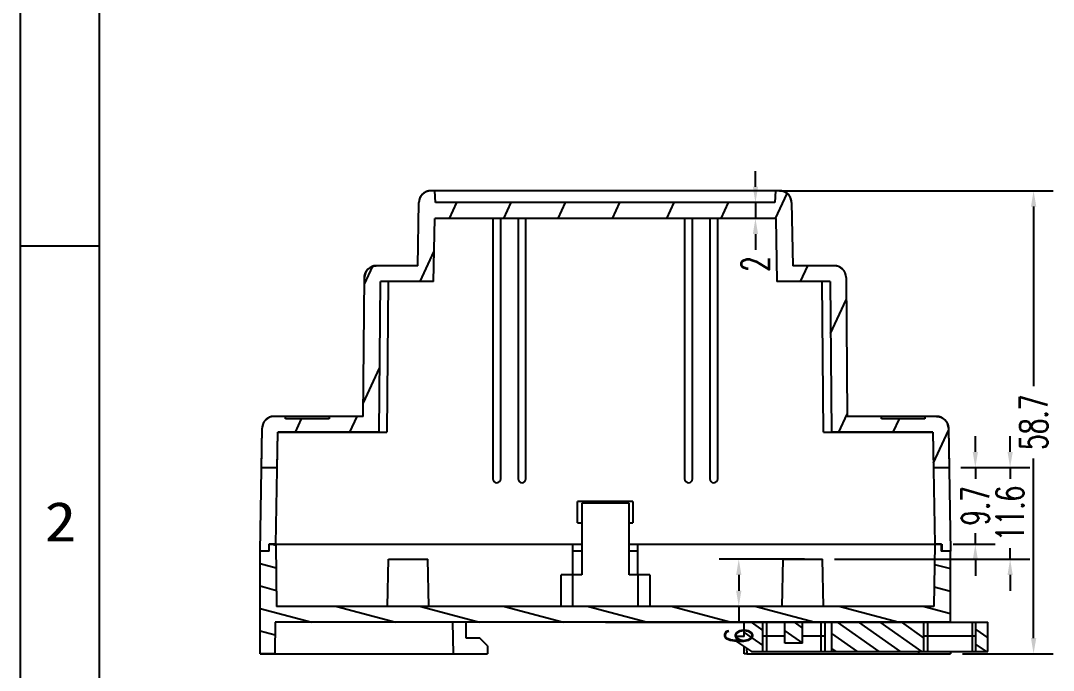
# Model space of a CAD drawing. Header units: millimetres. Extents: x -10223 to -9803, y 6946 to 7837.
# Drawn here: x -10223 to -10092.2, y 7626.2 to 7708.5 of the extents above; entities that cross this region are included whole.
import ezdxf
from ezdxf.enums import TextEntityAlignment as Align

# ---------------------------------------------------------------- set-up
doc = ezdxf.new("R2010")
doc.units = ezdxf.units.MM
doc.layers.add('dim', color=3, linetype='Continuous')
doc.styles.add('romans', font='romans.shx', dxfattribs={"width": 0.67, "bigfont": 'fangsong.shx'})
doc.styles.add('TEXTSTYLE_0', font='txt', dxfattribs={"width": 0.8})
doc.dimstyles.new('MSTD', dxfattribs={"dimtxt": 3.5, "dimasz": 2, "dimexe": 2.5, "dimexo": 1.5, "dimgap": 1, "dimtad": 0, "dimdsep": 46, "dimtxsty": 'romans', "dimcen": 0, "dimclrd": 5, "dimclre": 5, "dimclrt": 3, "dimadec": 1, "dimazin": 0, "dimtfac": 0.5, "dimtmove": 0, "dimatfit": 3, "dimfxl": 1, "dimarcsym": 0})

# ---------------------------------------------------------------- blocks, each defined once
blk = doc.blocks.new('*D123')
at = {"layer": 'Defpoints', "color": 0}
for p in [(-10128.36, 7686.95), (-10105.19, 7628.25), (-10094.67, 7628.25)]:
    blk.add_point(p, dxfattribs=at)
at = {"layer": 'dim', "color": 5, "lineweight": -2}
for p, q in [((-10126.86, 7686.95), (-10092.17, 7686.95)), ((-10094.67, 7684.95), (-10094.67, 7662.17)), ((-10094.67, 7630.25), (-10094.67, 7653.02)), ((-10103.69, 7628.25), (-10092.17, 7628.25))]:
    blk.add_line(p, q, dxfattribs=at)
at = {"layer": 'dim', "color": 5}
for points in [[(-10095, 7684.95), (-10094.33, 7684.95), (-10094.67, 7686.95)], [(-10095, 7630.25), (-10094.33, 7630.25), (-10094.67, 7628.25)]]:
    blk.add_solid(points, dxfattribs=at)
at = {"layer": 'dim', "color": 3, "insert": (-10094.67, 7657.6), "char_height": 3.5, "attachment_point": 5, "rotation": 90, "style": 'romans'}
blk.add_mtext('58.7', dxfattribs=at)
blk = doc.blocks.new('*D124')
at = {"layer": 'Defpoints', "color": 0}
for p in [(-10129.07, 7685.45), (-10129.91, 7683.45), (-10129.07, 7683.45)]:
    blk.add_point(p, dxfattribs=at)
at = {"layer": 'dim', "color": 5, "lineweight": -2}
for p, q in [((-10129.91, 7687.45), (-10129.91, 7689.45)), ((-10130.57, 7685.45), (-10132.41, 7685.45)), ((-10129.91, 7685.45), (-10129.91, 7683.45)), ((-10130.57, 7683.45), (-10132.41, 7683.45)), ((-10129.91, 7681.45), (-10129.91, 7679.45))]:
    blk.add_line(p, q, dxfattribs=at)
at = {"layer": 'dim', "color": 5}
for points in [[(-10130.25, 7687.45), (-10129.58, 7687.45), (-10129.91, 7685.45)], [(-10130.25, 7681.45), (-10129.58, 7681.45), (-10129.91, 7683.45)]]:
    blk.add_solid(points, dxfattribs=at)
at = {"layer": 'dim', "color": 3, "insert": (-10129.91, 7677.67), "char_height": 3.5, "attachment_point": 5, "rotation": 90, "style": 'romans'}
blk.add_mtext('2', dxfattribs=at)
blk = doc.blocks.new('*D125')
at = {"layer": 'Defpoints', "color": 0}
for p in [(-10122.2, 7640.25), (-10132.03, 7634.25), (-10122.2, 7634.25)]:
    blk.add_point(p, dxfattribs=at)
at = {"layer": 'dim', "color": 5, "lineweight": -2}
for p, q in [((-10123.7, 7640.25), (-10134.53, 7640.25)), ((-10132.03, 7638.25), (-10132.03, 7636.25)), ((-10123.7, 7634.25), (-10134.53, 7634.25)), ((-10132.03, 7634.25), (-10132.03, 7632.25))]:
    blk.add_line(p, q, dxfattribs=at)
at = {"layer": 'dim', "color": 5}
for points in [[(-10132.36, 7638.25), (-10131.69, 7638.25), (-10132.03, 7640.25)], [(-10132.36, 7636.25), (-10131.69, 7636.25), (-10132.03, 7634.25)]]:
    blk.add_solid(points, dxfattribs=at)
at = {"layer": 'dim', "color": 3, "insert": (-10132.03, 7630.52), "char_height": 3.5, "attachment_point": 5, "rotation": 90, "style": 'romans'}
blk.add_mtext('6', dxfattribs=at)
blk = doc.blocks.new('*D126')
at = {"layer": 'Defpoints', "color": 0}
for p in [(-10105.37, 7651.85), (-10106.36, 7642.15), (-10102.05, 7642.15)]:
    blk.add_point(p, dxfattribs=at)
at = {"layer": 'dim', "color": 5, "lineweight": -2}
for p, q in [((-10102.05, 7653.85), (-10102.05, 7655.85)), ((-10103.87, 7651.85), (-10099.55, 7651.85)), ((-10102.05, 7651.85), (-10102.05, 7650.45)), ((-10102.05, 7642.15), (-10102.05, 7643.54)), ((-10104.86, 7642.15), (-10099.55, 7642.15)), ((-10102.05, 7640.15), (-10102.05, 7638.15))]:
    blk.add_line(p, q, dxfattribs=at)
at = {"layer": 'dim', "color": 5}
for points in [[(-10102.38, 7653.85), (-10101.72, 7653.85), (-10102.05, 7651.85)], [(-10102.38, 7640.15), (-10101.72, 7640.15), (-10102.05, 7642.15)]]:
    blk.add_solid(points, dxfattribs=at)
at = {"layer": 'dim', "color": 3, "insert": (-10102.05, 7647), "char_height": 3.5, "attachment_point": 5, "rotation": 90, "style": 'romans'}
blk.add_mtext('9.7', dxfattribs=at)
blk = doc.blocks.new('*D127')
at = {"layer": 'Defpoints', "color": 0}
for p in [(-10105.37, 7651.85), (-10121.41, 7640.25), (-10097.64, 7640.25)]:
    blk.add_point(p, dxfattribs=at)
at = {"layer": 'dim', "color": 5, "lineweight": -2}
for p, q in [((-10097.64, 7653.85), (-10097.64, 7655.85)), ((-10103.87, 7651.85), (-10095.14, 7651.85)), ((-10097.64, 7651.85), (-10097.64, 7650.45)), ((-10097.64, 7640.25), (-10097.64, 7641.64)), ((-10119.91, 7640.25), (-10095.14, 7640.25)), ((-10097.64, 7638.25), (-10097.64, 7636.25))]:
    blk.add_line(p, q, dxfattribs=at)
at = {"layer": 'dim', "color": 5}
for points in [[(-10097.97, 7653.85), (-10097.31, 7653.85), (-10097.64, 7651.85)], [(-10097.97, 7638.25), (-10097.31, 7638.25), (-10097.64, 7640.25)]]:
    blk.add_solid(points, dxfattribs=at)
at = {"layer": 'dim', "color": 3, "insert": (-10097.64, 7646.05), "char_height": 3.5, "attachment_point": 5, "rotation": 90, "style": 'romans'}
blk.add_mtext('11.6', dxfattribs=at)
blk = doc.blocks.new('SUN_6HWZ35TKXU86YGHH1AY77V3D6FJ')
at = {"color": 7, "linetype": 'Continuous'}
for p, q in [((-420, 0), (-420, 297)), ((-410, 10), (-410, 287)), ((-420, 140), (-410, 140))]:
    blk.add_line(p, q, dxfattribs=at)
at = {"color": 2, "linetype": 'Continuous', "style": 'TEXTSTYLE_0', "width": 1.2}
blk.add_text('2', height=5, dxfattribs=at).set_placement((-416.95, 102.54), (-412.95, 102.54), align=Align.FIT)

msp = doc.modelspace()

# ---------------------------------------------------------------- hatches: boundary and pattern name
at = {"linetype": 'Continuous'}
h = msp.add_hatch(dxfattribs=at)
h.set_pattern_fill('DEFAULT__3', color=2, scale=6.241782, angle=245, style=0, pattern_type=0)
h.set_pattern_definition([(245, (-10312.632, 7478.133), (5.65698, -2.63789), [])])
edge = h.paths.add_edge_path()
edge.add_line((-10107.438, 7656.347), (-10107.359, 7651.847))
edge.add_line((-10107.438, 7656.347), (-10120.273, 7656.347))
edge.add_line((-10120.44, 7675.447), (-10120.273, 7656.347))
edge.add_line((-10120.44, 7675.447), (-10127.19, 7675.447))
edge.add_line((-10127.329, 7683.447), (-10127.19, 7675.447))
edge.add_line((-10127.329, 7683.447), (-10170.55, 7683.447))
edge.add_line((-10170.69, 7675.447), (-10170.55, 7683.447))
edge.add_line((-10170.69, 7675.447), (-10177.44, 7675.447))
edge.add_line((-10177.607, 7656.347), (-10177.44, 7675.447))
edge.add_line((-10177.607, 7656.347), (-10190.442, 7656.347))
edge.add_line((-10190.521, 7651.847), (-10190.442, 7656.347))
edge.add_line((-10190.521, 7651.847), (-10192.505, 7651.847))
edge.add_line((-10192.505, 7651.847), (-10192.417, 7656.873))
edge.add_spline(control_points=[(-10190.917, 7658.347), (-10191.784, 7658.347), (-10192.402, 7657.739), (-10192.417, 7656.873)], knot_values=[0, 0, 0, 0, 1, 1, 1, 1], weights=[1, 0.8088336, 0.8088336, 1], degree=3, periodic=0)
edge.add_line((-10189.94, 7658.347), (-10190.917, 7658.347))
edge.add_line((-10189.94, 7658.047), (-10189.94, 7658.347))
edge.add_line((-10184.44, 7658.047), (-10189.94, 7658.047))
edge.add_line((-10184.44, 7658.347), (-10184.44, 7658.047))
edge.add_line((-10179.607, 7658.347), (-10184.44, 7658.347))
edge.add_line((-10179.607, 7658.347), (-10179.453, 7675.96))
edge.add_spline(control_points=[(-10179.453, 7675.96), (-10179.445, 7676.832), (-10178.825, 7677.447), (-10177.953, 7677.447)], knot_values=[0, 0, 0, 0, 1, 1, 1, 1], weights=[1, 0.8067903, 0.8067903, 1], degree=3, periodic=0)
edge.add_line((-10172.69, 7677.447), (-10177.953, 7677.447))
edge.add_line((-10172.69, 7677.447), (-10172.55, 7685.473))
edge.add_spline(control_points=[(-10171.05, 7686.947), (-10171.917, 7686.947), (-10172.535, 7686.339), (-10172.55, 7685.473)], knot_values=[0, 0, 0, 0, 1, 1, 1, 1], weights=[1, 0.8088336, 0.8088336, 1], degree=3, periodic=0)
edge.add_line((-10170.519, 7686.947), (-10171.05, 7686.947))
edge.add_line((-10170.44, 7685.447), (-10170.519, 7686.947))
edge.add_line((-10127.44, 7685.447), (-10170.44, 7685.447))
edge.add_line((-10127.361, 7686.947), (-10127.44, 7685.447))
edge.add_line((-10126.83, 7686.947), (-10127.361, 7686.947))
edge.add_spline(control_points=[(-10125.33, 7685.473), (-10125.345, 7686.339), (-10125.963, 7686.947), (-10126.83, 7686.947)], knot_values=[0, 0, 0, 0, 1, 1, 1, 1], weights=[1, 0.8088336, 0.8088336, 1], degree=3, periodic=0)
edge.add_line((-10125.33, 7685.473), (-10125.19, 7677.447))
edge.add_line((-10119.927, 7677.447), (-10125.19, 7677.447))
edge.add_spline(control_points=[(-10118.427, 7675.96), (-10118.434, 7676.832), (-10119.054, 7677.447), (-10119.927, 7677.447)], knot_values=[0, 0, 0, 0, 1, 1, 1, 1], weights=[1, 0.8067903, 0.8067903, 1], degree=3, periodic=0)
edge.add_line((-10118.427, 7675.96), (-10118.273, 7658.347))
edge.add_line((-10113.44, 7658.347), (-10118.273, 7658.347))
edge.add_line((-10113.44, 7658.047), (-10113.44, 7658.347))
edge.add_line((-10107.94, 7658.047), (-10113.44, 7658.047))
edge.add_line((-10107.94, 7658.347), (-10107.94, 7658.047))
edge.add_line((-10106.962, 7658.347), (-10107.94, 7658.347))
edge.add_spline(control_points=[(-10106.962, 7658.347), (-10106.096, 7658.347), (-10105.478, 7657.739), (-10105.463, 7656.873)], knot_values=[0, 0, 0, 0, 1, 1, 1, 1], weights=[1, 0.8088336, 0.8088336, 1], degree=3, periodic=0)
edge.add_line((-10105.463, 7656.873), (-10105.375, 7651.847))
edge.add_line((-10105.375, 7651.847), (-10107.359, 7651.847))
h = msp.add_hatch(dxfattribs=at)
h.set_pattern_fill('DEFAULT__4', color=2, scale=2.751555, angle=165, style=0, pattern_type=0)
h.set_pattern_definition([(165, (-10312.632, 7478.1332), (-0.712155, -2.657798), [])])
edge = h.paths.add_edge_path()
edge.add_line((-10190.821, 7628.247), (-10192.69, 7628.247))
edge.add_line((-10192.69, 7628.247), (-10192.69, 7641.247))
edge.add_line((-10191.52, 7641.247), (-10192.69, 7641.247))
edge.add_line((-10191.52, 7641.247), (-10191.52, 7642.147))
edge.add_line((-10190.703, 7642.147), (-10191.52, 7642.147))
edge.add_line((-10190.703, 7642.147), (-10190.582, 7634.247))
edge.add_line((-10107.298, 7634.247), (-10190.582, 7634.247))
edge.add_line((-10107.176, 7642.147), (-10107.298, 7634.247))
edge.add_line((-10106.36, 7642.147), (-10107.176, 7642.147))
edge.add_line((-10106.36, 7642.147), (-10106.36, 7641.247))
edge.add_line((-10105.19, 7641.247), (-10106.36, 7641.247))
edge.add_line((-10105.19, 7632.247), (-10105.19, 7641.247))
edge.add_line((-10105.19, 7632.247), (-10190.751, 7632.247))
edge.add_line((-10190.751, 7632.247), (-10190.821, 7628.247))
h = msp.add_hatch(dxfattribs=at)
h.set_pattern_fill('2', color=2, scale=1.559055, angle=325, style=0, pattern_type=0)
h.set_pattern_definition([(325, (-10312.6321, 7478.1332), (0.894237, 1.277103), [])])
edge = h.paths.add_edge_path()
edge.add_line((-10131.328, 7632.247), (-10128.968, 7632.247))
edge.add_line((-10128.968, 7628.547), (-10128.968, 7632.247))
edge.add_line((-10130.429, 7628.547), (-10128.968, 7628.547))
edge.add_line((-10132.328, 7629.813), (-10130.429, 7628.547))
edge.add_line((-10132.328, 7629.813), (-10132.328, 7630.447))
edge.add_line((-10131.328, 7630.447), (-10132.328, 7630.447))
edge.add_line((-10131.328, 7630.447), (-10131.328, 7632.247))
edge = h.paths.add_edge_path()
edge.add_line((-10126.178, 7632.247), (-10123.947, 7632.247))
edge.add_line((-10123.947, 7629.609), (-10123.947, 7632.247))
edge.add_line((-10123.947, 7629.609), (-10126.178, 7629.609))
edge.add_line((-10126.178, 7629.609), (-10126.178, 7632.247))
edge = h.paths.add_edge_path()
edge.add_line((-10120.265, 7632.247), (-10108.568, 7632.247))
edge.add_line((-10108.568, 7628.547), (-10108.568, 7632.247))
edge.add_line((-10120.265, 7628.547), (-10108.568, 7628.547))
edge.add_line((-10120.265, 7632.247), (-10120.265, 7628.547))
edge = h.paths.add_edge_path()
edge.add_line((-10101.968, 7632.247), (-10100.468, 7632.247))
edge.add_line((-10100.468, 7628.547), (-10100.468, 7632.247))
edge.add_line((-10101.968, 7628.547), (-10100.468, 7628.547))
edge.add_line((-10101.968, 7628.547), (-10101.968, 7632.247))

# ---------------------------------------------------------------- linework, layer by layer
at = {"color": 7, "linetype": 'Continuous'}
for p, q in [((-10126.83, 7686.947), (-10171.05, 7686.947)), ((-10170.519, 7686.947), (-10171.05, 7686.947)), ((-10170.44, 7685.447), (-10170.519, 7686.947)), ((-10170.44, 7685.447), (-10170.519, 7686.947)), ((-10127.361, 7686.947), (-10127.44, 7685.447)), ((-10127.361, 7686.947), (-10127.44, 7685.447)), ((-10126.83, 7686.947), (-10127.361, 7686.947)), ((-10172.69, 7677.447), (-10172.55, 7685.473)), ((-10172.69, 7677.447), (-10172.55, 7685.473)), ((-10127.44, 7685.447), (-10170.44, 7685.447)), ((-10127.44, 7685.447), (-10170.44, 7685.447)), ((-10125.33, 7685.473), (-10125.19, 7677.447)), ((-10125.33, 7685.473), (-10125.19, 7677.447)), ((-10170.69, 7675.447), (-10170.55, 7683.447)), ((-10170.69, 7675.447), (-10170.55, 7683.447)), ((-10127.329, 7683.447), (-10170.55, 7683.447)), ((-10127.329, 7683.447), (-10170.55, 7683.447)), ((-10163.19, 7683.447), (-10163.19, 7650.447)), ((-10162.19, 7650.447), (-10162.19, 7683.447)), ((-10159.99, 7683.447), (-10159.99, 7650.447)), ((-10158.99, 7650.447), (-10158.99, 7683.447)), ((-10138.89, 7683.447), (-10138.89, 7650.447)), ((-10137.89, 7650.447), (-10137.89, 7683.447)), ((-10135.69, 7683.447), (-10135.69, 7650.447)), ((-10134.69, 7650.447), (-10134.69, 7683.447)), ((-10127.329, 7683.447), (-10127.19, 7675.447)), ((-10127.329, 7683.447), (-10127.19, 7675.447)), ((-10172.69, 7677.447), (-10177.953, 7677.447)), ((-10172.69, 7677.447), (-10177.953, 7677.447)), ((-10119.927, 7677.447), (-10125.19, 7677.447)), ((-10119.927, 7677.447), (-10125.19, 7677.447)), ((-10179.607, 7658.347), (-10179.453, 7675.96)), ((-10179.607, 7658.347), (-10179.453, 7675.96)), ((-10118.427, 7675.96), (-10118.273, 7658.347)), ((-10118.427, 7675.96), (-10118.273, 7658.347)), ((-10177.607, 7656.347), (-10177.44, 7675.447)), ((-10177.607, 7656.347), (-10177.44, 7675.447)), ((-10170.69, 7675.447), (-10177.44, 7675.447)), ((-10170.69, 7675.447), (-10177.44, 7675.447)), ((-10176.44, 7675.447), (-10176.607, 7656.347)), ((-10120.44, 7675.447), (-10127.19, 7675.447)), ((-10120.44, 7675.447), (-10127.19, 7675.447)), ((-10121.273, 7656.347), (-10121.44, 7675.447)), ((-10120.44, 7675.447), (-10120.273, 7656.347)), ((-10120.44, 7675.447), (-10120.273, 7656.347)), ((-10179.607, 7658.347), (-10190.917, 7658.347)), ((-10189.94, 7658.347), (-10190.917, 7658.347)), ((-10189.441, 7658.047), (-10189.441, 7658.347)), ((-10189.441, 7658.047), (-10189.441, 7658.347)), ((-10184.44, 7658.047), (-10189.441, 7658.047)), ((-10183.941, 7658.047), (-10189.441, 7658.047)), ((-10179.607, 7658.347), (-10184.44, 7658.347)), ((-10183.941, 7658.347), (-10183.941, 7658.047)), ((-10183.941, 7658.347), (-10183.941, 7658.047)), ((-10106.962, 7658.347), (-10118.273, 7658.347)), ((-10113.44, 7658.347), (-10118.273, 7658.347)), ((-10113.938, 7658.047), (-10113.938, 7658.347)), ((-10113.938, 7658.047), (-10113.938, 7658.347)), ((-10108.438, 7658.047), (-10113.938, 7658.047)), ((-10108.438, 7658.047), (-10113.938, 7658.047)), ((-10108.438, 7658.347), (-10108.438, 7658.047)), ((-10108.438, 7658.347), (-10108.438, 7658.047)), ((-10106.962, 7658.347), (-10107.94, 7658.347)), ((-10192.69, 7641.247), (-10192.417, 7656.873)), ((-10192.505, 7651.847), (-10192.417, 7656.873)), ((-10190.69, 7642.147), (-10190.442, 7656.347)), ((-10190.521, 7651.847), (-10190.442, 7656.347)), ((-10190.442, 7656.347), (-10176.607, 7656.347)), ((-10177.607, 7656.347), (-10190.442, 7656.347)), ((-10121.273, 7656.347), (-10107.438, 7656.347)), ((-10107.438, 7656.347), (-10120.273, 7656.347)), ((-10107.438, 7656.347), (-10107.19, 7642.147)), ((-10107.438, 7656.347), (-10107.359, 7651.847)), ((-10105.463, 7656.873), (-10105.19, 7641.247)), ((-10105.463, 7656.873), (-10105.375, 7651.847)), ((-10190.521, 7651.847), (-10192.505, 7651.847)), ((-10190.521, 7651.847), (-10192.505, 7651.847)), ((-10105.375, 7651.847), (-10107.359, 7651.847)), ((-10105.375, 7651.847), (-10107.359, 7651.847)), ((-10152.44, 7644.847), (-10152.44, 7647.547)), ((-10145.44, 7647.547), (-10152.44, 7647.547)), ((-10151.915, 7647.346), (-10151.915, 7638.246)), ((-10145.915, 7647.346), (-10151.915, 7647.346)), ((-10145.915, 7638.246), (-10145.915, 7647.346)), ((-10145.44, 7647.547), (-10145.44, 7644.847)), ((-10152.44, 7644.847), (-10151.915, 7644.847)), ((-10145.915, 7644.847), (-10145.44, 7644.847)), ((-10191.59, 7642.147), (-10151.915, 7642.147)), ((-10191.59, 7642.147), (-10191.59, 7641.247)), ((-10191.52, 7641.247), (-10191.52, 7642.147)), ((-10190.703, 7642.147), (-10191.52, 7642.147)), ((-10191.52, 7641.247), (-10191.52, 7642.147)), ((-10190.703, 7642.147), (-10190.582, 7634.247)), ((-10190.703, 7642.147), (-10190.582, 7634.247)), ((-10153.04, 7634.247), (-10153.04, 7642.147)), ((-10145.915, 7642.147), (-10106.29, 7642.147)), ((-10144.84, 7642.147), (-10144.84, 7638.246)), ((-10107.176, 7642.147), (-10107.298, 7634.247)), ((-10107.176, 7642.147), (-10107.298, 7634.247)), ((-10106.36, 7642.147), (-10107.176, 7642.147)), ((-10106.36, 7642.147), (-10106.36, 7641.247)), ((-10106.36, 7642.147), (-10106.36, 7641.247)), ((-10106.29, 7642.147), (-10106.29, 7641.247)), ((-10191.52, 7641.247), (-10192.69, 7641.247)), ((-10192.69, 7628.247), (-10192.69, 7641.247)), ((-10191.52, 7641.247), (-10192.69, 7641.247)), ((-10192.69, 7628.247), (-10192.69, 7641.247)), ((-10151.915, 7641.247), (-10153.04, 7641.247)), ((-10144.84, 7641.247), (-10145.915, 7641.247)), ((-10105.19, 7641.247), (-10106.36, 7641.247)), ((-10105.19, 7641.247), (-10106.36, 7641.247)), ((-10105.19, 7632.247), (-10105.19, 7641.247)), ((-10105.19, 7632.247), (-10105.19, 7641.247)), ((-10176.537, 7634.247), (-10176.415, 7640.247)), ((-10176.415, 7640.247), (-10171.415, 7640.247)), ((-10171.292, 7634.247), (-10171.415, 7640.247)), ((-10126.537, 7634.247), (-10126.415, 7640.247)), ((-10126.415, 7640.247), (-10121.415, 7640.247)), ((-10121.292, 7634.247), (-10121.415, 7640.247)), ((-10154.54, 7634.247), (-10154.54, 7638.246)), ((-10151.915, 7638.246), (-10154.54, 7638.246)), ((-10143.29, 7638.246), (-10145.915, 7638.246)), ((-10144.79, 7634.247), (-10144.79, 7638.246)), ((-10143.29, 7638.246), (-10143.29, 7634.247)), ((-10107.298, 7634.247), (-10190.582, 7634.247)), ((-10107.298, 7634.247), (-10190.582, 7634.247)), ((-10190.751, 7632.247), (-10190.821, 7628.247)), ((-10190.751, 7632.247), (-10190.821, 7628.247)), ((-10148.915, 7632.247), (-10190.751, 7632.247)), ((-10105.19, 7632.247), (-10190.751, 7632.247)), ((-10168.182, 7628.247), (-10168.251, 7632.247)), ((-10166.551, 7630.247), (-10166.551, 7632.247)), ((-10131.328, 7630.447), (-10131.328, 7632.247)), ((-10131.328, 7630.447), (-10131.328, 7632.247)), ((-10131.328, 7632.247), (-10128.968, 7632.247)), ((-10128.968, 7628.547), (-10128.968, 7632.247)), ((-10128.968, 7628.547), (-10128.968, 7632.247)), ((-10128.915, 7632.247), (-10100.468, 7632.247)), ((-10128.468, 7628.547), (-10128.468, 7632.247)), ((-10126.178, 7629.609), (-10126.178, 7632.247)), ((-10126.178, 7629.609), (-10126.178, 7632.247)), ((-10126.178, 7632.247), (-10123.947, 7632.247)), ((-10123.947, 7629.609), (-10123.947, 7632.247)), ((-10123.947, 7629.609), (-10123.947, 7632.247)), ((-10121.638, 7632.247), (-10121.638, 7628.547)), ((-10121.138, 7632.247), (-10121.138, 7628.547)), ((-10120.265, 7632.247), (-10120.265, 7628.547)), ((-10120.265, 7632.247), (-10120.265, 7628.547)), ((-10120.265, 7632.247), (-10108.568, 7632.247)), ((-10108.568, 7628.547), (-10108.568, 7632.247)), ((-10108.568, 7628.547), (-10108.568, 7632.247)), ((-10108.068, 7628.547), (-10108.068, 7632.247)), ((-10102.468, 7632.247), (-10102.468, 7628.547)), ((-10101.968, 7628.547), (-10101.968, 7632.247)), ((-10101.968, 7628.547), (-10101.968, 7632.247)), ((-10101.968, 7632.247), (-10100.468, 7632.247)), ((-10100.468, 7628.547), (-10100.468, 7632.247)), ((-10100.468, 7628.547), (-10100.468, 7632.247)), ((-10164.851, 7630.247), (-10166.551, 7630.247)), ((-10163.851, 7629.247), (-10164.851, 7630.247)), ((-10132.328, 7629.813), (-10132.328, 7630.447)), ((-10131.328, 7630.447), (-10132.328, 7630.447)), ((-10131.328, 7630.447), (-10132.328, 7630.447)), ((-10132.328, 7629.813), (-10132.328, 7630.447)), ((-10128.968, 7630.547), (-10126.178, 7630.547)), ((-10123.947, 7630.547), (-10121.138, 7630.547)), ((-10108.568, 7630.547), (-10101.968, 7630.547)), ((-10163.851, 7629.247), (-10163.851, 7628.247)), ((-10132.328, 7629.813), (-10130.429, 7628.547)), ((-10132.328, 7629.813), (-10130.429, 7628.547)), ((-10131.328, 7628.247), (-10131.328, 7629.146)), ((-10131.051, 7628.962), (-10131.014, 7628.247)), ((-10123.947, 7629.609), (-10126.178, 7629.609)), ((-10123.947, 7629.609), (-10126.178, 7629.609)), ((-10192.69, 7628.247), (-10163.851, 7628.247)), ((-10190.821, 7628.247), (-10192.69, 7628.247)), ((-10131.02, 7628.247), (-10131.328, 7628.247)), ((-10131.014, 7628.247), (-10105.19, 7628.247)), ((-10130.429, 7628.547), (-10100.468, 7628.547)), ((-10130.429, 7628.547), (-10128.968, 7628.547)), ((-10120.265, 7628.547), (-10108.568, 7628.547)), ((-10109.227, 7628.547), (-10109.243, 7628.247)), ((-10105.19, 7628.547), (-10105.19, 7628.247)), ((-10101.968, 7628.547), (-10100.468, 7628.547))]:
    msp.add_line(p, q, dxfattribs=at)
at = {"color": 4, "linetype": 'Continuous'}
msp.add_line((-10148.915, 7632.247), (-10128.915, 7632.247), dxfattribs=at)
at = {"color": 7, "linetype": 'Continuous'}
for centre, radius, start, end in [((-10171.05, 7685.447), 1.5, 90, 179), ((-10126.83, 7685.447), 1.5, 1, 90), ((-10177.953, 7675.947), 1.5, 90, 179.5), ((-10119.927, 7675.947), 1.5, 0.5, 90), ((-10190.917, 7656.847), 1.5, 90, 179), ((-10106.962, 7656.847), 1.5, 1, 90), ((-10162.69, 7650.447), 0.5, 180, 360), ((-10159.49, 7650.447), 0.5, 180, 360), ((-10138.39, 7650.447), 0.5, 180, 360), ((-10135.19, 7650.447), 0.5, 180, 360)]:
    msp.add_arc(centre, radius, start, end, dxfattribs=at)
for points, start_tangent, end_tangent in [([(-10171.05, 7686.947), (-10171.083, 7686.946), (-10171.116, 7686.945), (-10171.15, 7686.943), (-10171.184, 7686.941), (-10171.218, 7686.937), (-10171.252, 7686.933), (-10171.286, 7686.928), (-10171.32, 7686.922), (-10171.355, 7686.915), (-10171.389, 7686.908), (-10171.424, 7686.899), (-10171.459, 7686.89), (-10171.493, 7686.88), (-10171.528, 7686.868), (-10171.562, 7686.856), (-10171.597, 7686.843), (-10171.631, 7686.83), (-10171.665, 7686.815), (-10171.699, 7686.799), (-10171.732, 7686.783), (-10171.765, 7686.765), (-10171.798, 7686.747), (-10171.831, 7686.727), (-10171.863, 7686.707), (-10171.895, 7686.686), (-10171.926, 7686.664), (-10171.957, 7686.642), (-10171.987, 7686.618), (-10172.016, 7686.594), (-10172.045, 7686.569), (-10172.074, 7686.543), (-10172.101, 7686.517), (-10172.128, 7686.489), (-10172.155, 7686.461), (-10172.18, 7686.433), (-10172.205, 7686.404), (-10172.229, 7686.374), (-10172.252, 7686.344), (-10172.275, 7686.313), (-10172.296, 7686.282), (-10172.317, 7686.25), (-10172.337, 7686.218), (-10172.356, 7686.185), (-10172.374, 7686.152), (-10172.391, 7686.119), (-10172.407, 7686.085), (-10172.423, 7686.052), (-10172.437, 7686.018), (-10172.451, 7685.984), (-10172.463, 7685.949), (-10172.475, 7685.915), (-10172.486, 7685.881), (-10172.496, 7685.846), (-10172.505, 7685.812), (-10172.513, 7685.777), (-10172.52, 7685.743), (-10172.527, 7685.708), (-10172.533, 7685.674), (-10172.537, 7685.64), (-10172.541, 7685.606), (-10172.545, 7685.573), (-10172.547, 7685.539), (-10172.549, 7685.506), (-10172.55, 7685.473)], (-1, 0), (-0.0174524, -0.9998477)), ([(-10125.33, 7685.473), (-10125.331, 7685.506), (-10125.333, 7685.539), (-10125.335, 7685.573), (-10125.338, 7685.606), (-10125.342, 7685.64), (-10125.347, 7685.674), (-10125.353, 7685.708), (-10125.359, 7685.743), (-10125.367, 7685.777), (-10125.375, 7685.812), (-10125.384, 7685.846), (-10125.394, 7685.881), (-10125.405, 7685.915), (-10125.416, 7685.949), (-10125.429, 7685.984), (-10125.443, 7686.018), (-10125.457, 7686.052), (-10125.473, 7686.085), (-10125.489, 7686.119), (-10125.506, 7686.152), (-10125.524, 7686.185), (-10125.543, 7686.218), (-10125.563, 7686.25), (-10125.584, 7686.282), (-10125.605, 7686.313), (-10125.627, 7686.344), (-10125.651, 7686.374), (-10125.675, 7686.404), (-10125.7, 7686.433), (-10125.725, 7686.461), (-10125.751, 7686.489), (-10125.778, 7686.517), (-10125.806, 7686.543), (-10125.834, 7686.569), (-10125.863, 7686.594), (-10125.893, 7686.618), (-10125.923, 7686.642), (-10125.954, 7686.664), (-10125.985, 7686.686), (-10126.017, 7686.707), (-10126.049, 7686.727), (-10126.081, 7686.747), (-10126.114, 7686.765), (-10126.147, 7686.783), (-10126.181, 7686.799), (-10126.215, 7686.815), (-10126.249, 7686.83), (-10126.283, 7686.843), (-10126.317, 7686.856), (-10126.352, 7686.868), (-10126.386, 7686.88), (-10126.421, 7686.89), (-10126.456, 7686.899), (-10126.49, 7686.908), (-10126.525, 7686.915), (-10126.559, 7686.922), (-10126.594, 7686.928), (-10126.628, 7686.933), (-10126.662, 7686.937), (-10126.696, 7686.941), (-10126.73, 7686.943), (-10126.763, 7686.945), (-10126.797, 7686.946), (-10126.83, 7686.947)], (-0.0174524, 0.9998477), (-1, 0)), ([(-10179.453, 7675.96), (-10179.452, 7675.993), (-10179.451, 7676.026), (-10179.449, 7676.06), (-10179.446, 7676.094), (-10179.442, 7676.128), (-10179.437, 7676.162), (-10179.432, 7676.197), (-10179.426, 7676.231), (-10179.419, 7676.266), (-10179.411, 7676.301), (-10179.402, 7676.335), (-10179.392, 7676.37), (-10179.381, 7676.405), (-10179.37, 7676.439), (-10179.357, 7676.474), (-10179.344, 7676.508), (-10179.329, 7676.543), (-10179.314, 7676.577), (-10179.298, 7676.61), (-10179.281, 7676.644), (-10179.263, 7676.677), (-10179.244, 7676.71), (-10179.224, 7676.742), (-10179.204, 7676.775), (-10179.182, 7676.806), (-10179.16, 7676.837), (-10179.137, 7676.868), (-10179.113, 7676.898), (-10179.088, 7676.927), (-10179.062, 7676.956), (-10179.036, 7676.984), (-10179.009, 7677.012), (-10178.981, 7677.039), (-10178.953, 7677.065), (-10178.924, 7677.09), (-10178.894, 7677.115), (-10178.864, 7677.138), (-10178.833, 7677.161), (-10178.802, 7677.183), (-10178.77, 7677.205), (-10178.738, 7677.225), (-10178.705, 7677.245), (-10178.672, 7677.263), (-10178.639, 7677.281), (-10178.605, 7677.298), (-10178.571, 7677.313), (-10178.537, 7677.328), (-10178.502, 7677.342), (-10178.468, 7677.356), (-10178.433, 7677.368), (-10178.398, 7677.379), (-10178.364, 7677.389), (-10178.329, 7677.399), (-10178.294, 7677.407), (-10178.259, 7677.415), (-10178.225, 7677.422), (-10178.19, 7677.428), (-10178.155, 7677.433), (-10178.121, 7677.437), (-10178.087, 7677.441), (-10178.053, 7677.443), (-10178.019, 7677.445), (-10177.986, 7677.446), (-10177.953, 7677.447)], (0.0087265, 0.9999619), (1, 0)), ([(-10118.427, 7675.96), (-10118.428, 7675.993), (-10118.429, 7676.026), (-10118.431, 7676.06), (-10118.434, 7676.094), (-10118.438, 7676.128), (-10118.442, 7676.162), (-10118.448, 7676.197), (-10118.454, 7676.231), (-10118.461, 7676.266), (-10118.469, 7676.301), (-10118.478, 7676.335), (-10118.488, 7676.37), (-10118.498, 7676.405), (-10118.51, 7676.439), (-10118.523, 7676.474), (-10118.536, 7676.508), (-10118.55, 7676.543), (-10118.565, 7676.577), (-10118.582, 7676.61), (-10118.599, 7676.644), (-10118.617, 7676.677), (-10118.636, 7676.71), (-10118.655, 7676.742), (-10118.676, 7676.775), (-10118.697, 7676.806), (-10118.72, 7676.837), (-10118.743, 7676.868), (-10118.767, 7676.898), (-10118.792, 7676.927), (-10118.817, 7676.956), (-10118.844, 7676.984), (-10118.871, 7677.012), (-10118.899, 7677.039), (-10118.927, 7677.065), (-10118.956, 7677.09), (-10118.986, 7677.115), (-10119.016, 7677.138), (-10119.047, 7677.161), (-10119.078, 7677.183), (-10119.11, 7677.205), (-10119.142, 7677.225), (-10119.175, 7677.245), (-10119.208, 7677.263), (-10119.241, 7677.281), (-10119.275, 7677.298), (-10119.309, 7677.313), (-10119.343, 7677.328), (-10119.377, 7677.342), (-10119.412, 7677.356), (-10119.447, 7677.368), (-10119.481, 7677.379), (-10119.516, 7677.389), (-10119.551, 7677.399), (-10119.586, 7677.407), (-10119.62, 7677.415), (-10119.655, 7677.422), (-10119.69, 7677.428), (-10119.724, 7677.433), (-10119.759, 7677.437), (-10119.793, 7677.441), (-10119.827, 7677.443), (-10119.86, 7677.445), (-10119.894, 7677.446), (-10119.927, 7677.447)], (-0.0087265, 0.9999619), (-1, 0)), ([(-10190.917, 7658.347), (-10190.95, 7658.346), (-10190.984, 7658.345), (-10191.017, 7658.343), (-10191.051, 7658.341), (-10191.085, 7658.337), (-10191.119, 7658.333), (-10191.153, 7658.328), (-10191.188, 7658.322), (-10191.222, 7658.315), (-10191.257, 7658.308), (-10191.291, 7658.299), (-10191.326, 7658.29), (-10191.361, 7658.28), (-10191.395, 7658.268), (-10191.43, 7658.256), (-10191.464, 7658.243), (-10191.498, 7658.23), (-10191.532, 7658.215), (-10191.566, 7658.199), (-10191.6, 7658.183), (-10191.633, 7658.165), (-10191.666, 7658.147), (-10191.698, 7658.127), (-10191.73, 7658.107), (-10191.762, 7658.086), (-10191.793, 7658.064), (-10191.824, 7658.042), (-10191.854, 7658.018), (-10191.884, 7657.994), (-10191.913, 7657.969), (-10191.941, 7657.943), (-10191.969, 7657.917), (-10191.996, 7657.889), (-10192.022, 7657.861), (-10192.048, 7657.833), (-10192.072, 7657.804), (-10192.096, 7657.774), (-10192.12, 7657.744), (-10192.142, 7657.713), (-10192.164, 7657.682), (-10192.184, 7657.65), (-10192.204, 7657.618), (-10192.223, 7657.585), (-10192.241, 7657.552), (-10192.258, 7657.519), (-10192.275, 7657.485), (-10192.29, 7657.452), (-10192.304, 7657.418), (-10192.318, 7657.384), (-10192.331, 7657.349), (-10192.342, 7657.315), (-10192.353, 7657.281), (-10192.363, 7657.246), (-10192.372, 7657.212), (-10192.38, 7657.177), (-10192.388, 7657.143), (-10192.394, 7657.108), (-10192.4, 7657.074), (-10192.405, 7657.04), (-10192.409, 7657.006), (-10192.412, 7656.973), (-10192.414, 7656.939), (-10192.416, 7656.906), (-10192.417, 7656.873)], (-1, 0), (-0.0174524, -0.9998477)), ([(-10106.962, 7658.347), (-10106.929, 7658.346), (-10106.896, 7658.345), (-10106.863, 7658.343), (-10106.829, 7658.341), (-10106.795, 7658.337), (-10106.761, 7658.333), (-10106.726, 7658.328), (-10106.692, 7658.322), (-10106.657, 7658.315), (-10106.623, 7658.308), (-10106.588, 7658.299), (-10106.554, 7658.29), (-10106.519, 7658.28), (-10106.484, 7658.268), (-10106.45, 7658.256), (-10106.416, 7658.243), (-10106.381, 7658.23), (-10106.347, 7658.215), (-10106.314, 7658.199), (-10106.28, 7658.183), (-10106.247, 7658.165), (-10106.214, 7658.147), (-10106.181, 7658.127), (-10106.149, 7658.107), (-10106.118, 7658.086), (-10106.086, 7658.064), (-10106.056, 7658.042), (-10106.026, 7658.018), (-10105.996, 7657.994), (-10105.967, 7657.969), (-10105.939, 7657.943), (-10105.911, 7657.917), (-10105.884, 7657.889), (-10105.858, 7657.861), (-10105.832, 7657.833), (-10105.807, 7657.804), (-10105.783, 7657.774), (-10105.76, 7657.744), (-10105.738, 7657.713), (-10105.716, 7657.682), (-10105.696, 7657.65), (-10105.676, 7657.618), (-10105.657, 7657.585), (-10105.639, 7657.552), (-10105.621, 7657.519), (-10105.605, 7657.485), (-10105.59, 7657.452), (-10105.575, 7657.418), (-10105.562, 7657.384), (-10105.549, 7657.349), (-10105.537, 7657.315), (-10105.527, 7657.281), (-10105.517, 7657.246), (-10105.507, 7657.212), (-10105.499, 7657.177), (-10105.492, 7657.143), (-10105.485, 7657.108), (-10105.48, 7657.074), (-10105.475, 7657.04), (-10105.471, 7657.006), (-10105.468, 7656.973), (-10105.465, 7656.939), (-10105.464, 7656.906), (-10105.463, 7656.873)], (1, 0), (0.0174524, -0.9998477))]:
    msp.add_spline(points, degree=3, dxfattribs=dict(at, start_tangent=start_tangent, end_tangent=end_tangent))

# ---------------------------------------------------------------- block references
at = {"layer": 'dim'}
msp.add_blockref('SUN_6HWZ35TKXU86YGHH1AY77V3D6FJ', (-9803.018, 7539.974), dxfattribs=at)

# ---------------------------------------------------------------- dimensions: what is measured, and where the dimension line sits
for base, p1, p2, picture, middle in [((-10129.912, 7683.447), (-10129.073, 7685.447), (-10129.073, 7683.447), '*D124', (-10129.912, 7677.665)), ((-10094.665, 7628.247), (-10128.361, 7686.947), (-10105.19, 7628.247), '*D123', (-10094.665, 7657.597)), ((-10097.64, 7640.247), (-10105.375, 7651.847), (-10121.415, 7640.247), '*D127', (-10097.64, 7646.047)), ((-10102.05, 7642.147), (-10105.375, 7651.847), (-10106.36, 7642.147), '*D126', (-10102.05, 7646.997)), ((-10132.026, 7634.247), (-10122.198, 7640.247), (-10122.198, 7634.247), '*D125', (-10132.026, 7630.521))]:
    dim = msp.add_linear_dim(base=base, p1=p1, p2=p2, angle=90, dimstyle='MSTD', dxfattribs=at)
    dim.commit()
    dim.dimension.update_dxf_attribs({"geometry": picture, "text_midpoint": middle})

doc.saveas('drawing.dxf')
